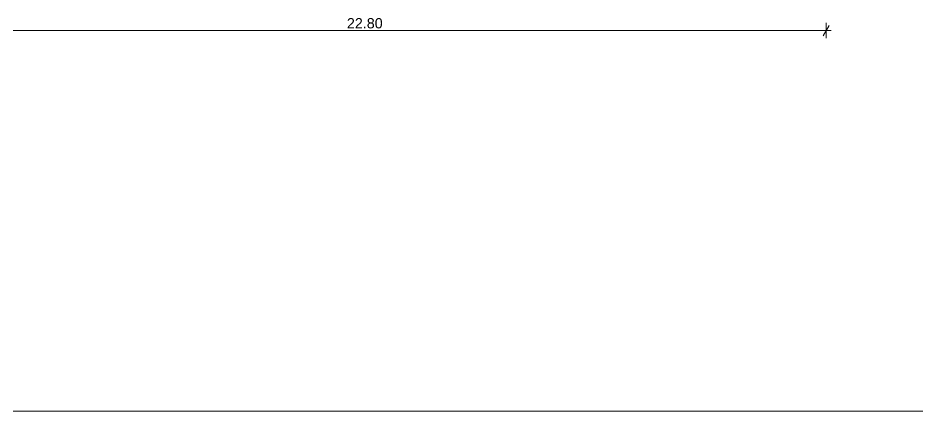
# Model space of a CAD drawing. Header units: feet. Extents: x 2566339 to 2624673, y -124111 to -81443.
# Drawn here: x 2579728 to 2601692, y -122443 to -112842 of the extents above; entities that cross this region are included whole.
import ezdxf

# ---------------------------------------------------------------- set-up
doc = ezdxf.new("R2010")
doc.units = ezdxf.units.FT
doc.header["$MEASUREMENT"] = 0
doc.layers.add('Dimensioning - General', color=7, linetype='Continuous')
doc.layers.add('Shell - Roof_Pen_No__21', color=7, linetype='Continuous', lineweight=5)
doc.styles.add('GENERATED_STYLE_1', font='arial.ttf')

msp = doc.modelspace()

# ---------------------------------------------------------------- linework, layer by layer
at = {"layer": 'Dimensioning - General', "color": 7, "linetype": 'Continuous', "lineweight": 5}
for p, q in [((2599380.157, -113274.236), (2599524.494, -113024.236)), ((2599452.326, -113336.736), (2599452.326, -112961.736)), ((2576912.326, -113149.236), (2599452.326, -113149.236)), ((2599452.326, -113149.236), (2599574.576, -113149.236))]:
    msp.add_line(p, q, dxfattribs=at)
at = {"layer": 'Shell - Roof_Pen_No__21', "color": 7, "linetype": 'Continuous', "lineweight": 5}
msp.add_line((2566338.662, -122442.756), (2624673.367, -122442.756), dxfattribs=at)

# ---------------------------------------------------------------- texts
at = {"layer": 'Dimensioning - General', "color": 7, "lineweight": 5, "insert": (2587754.897, -113099.236), "char_height": 250, "attachment_point": 7, "style": 'GENERATED_STYLE_1'}
msp.add_mtext('\\A1;22.80', dxfattribs=at)

doc.saveas('drawing.dxf')
